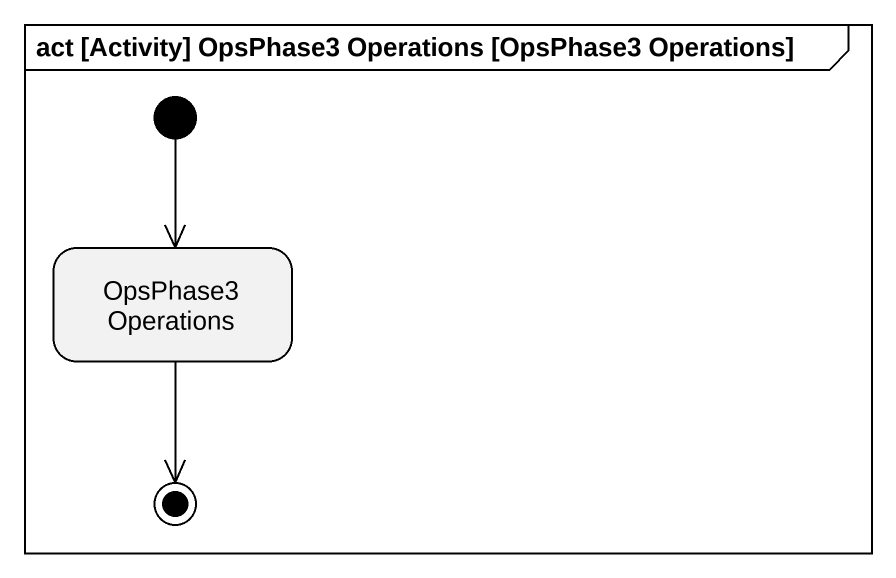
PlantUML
@startuml
mainframe act [Activity] OpsPhase3 Operations [OpsPhase3 Operations]
hide empty description
state "OpsPhase3 Operations" as OpsPhase3_Operations
[*] --> OpsPhase3_Operations
OpsPhase3_Operations --> [*]
@enduml
